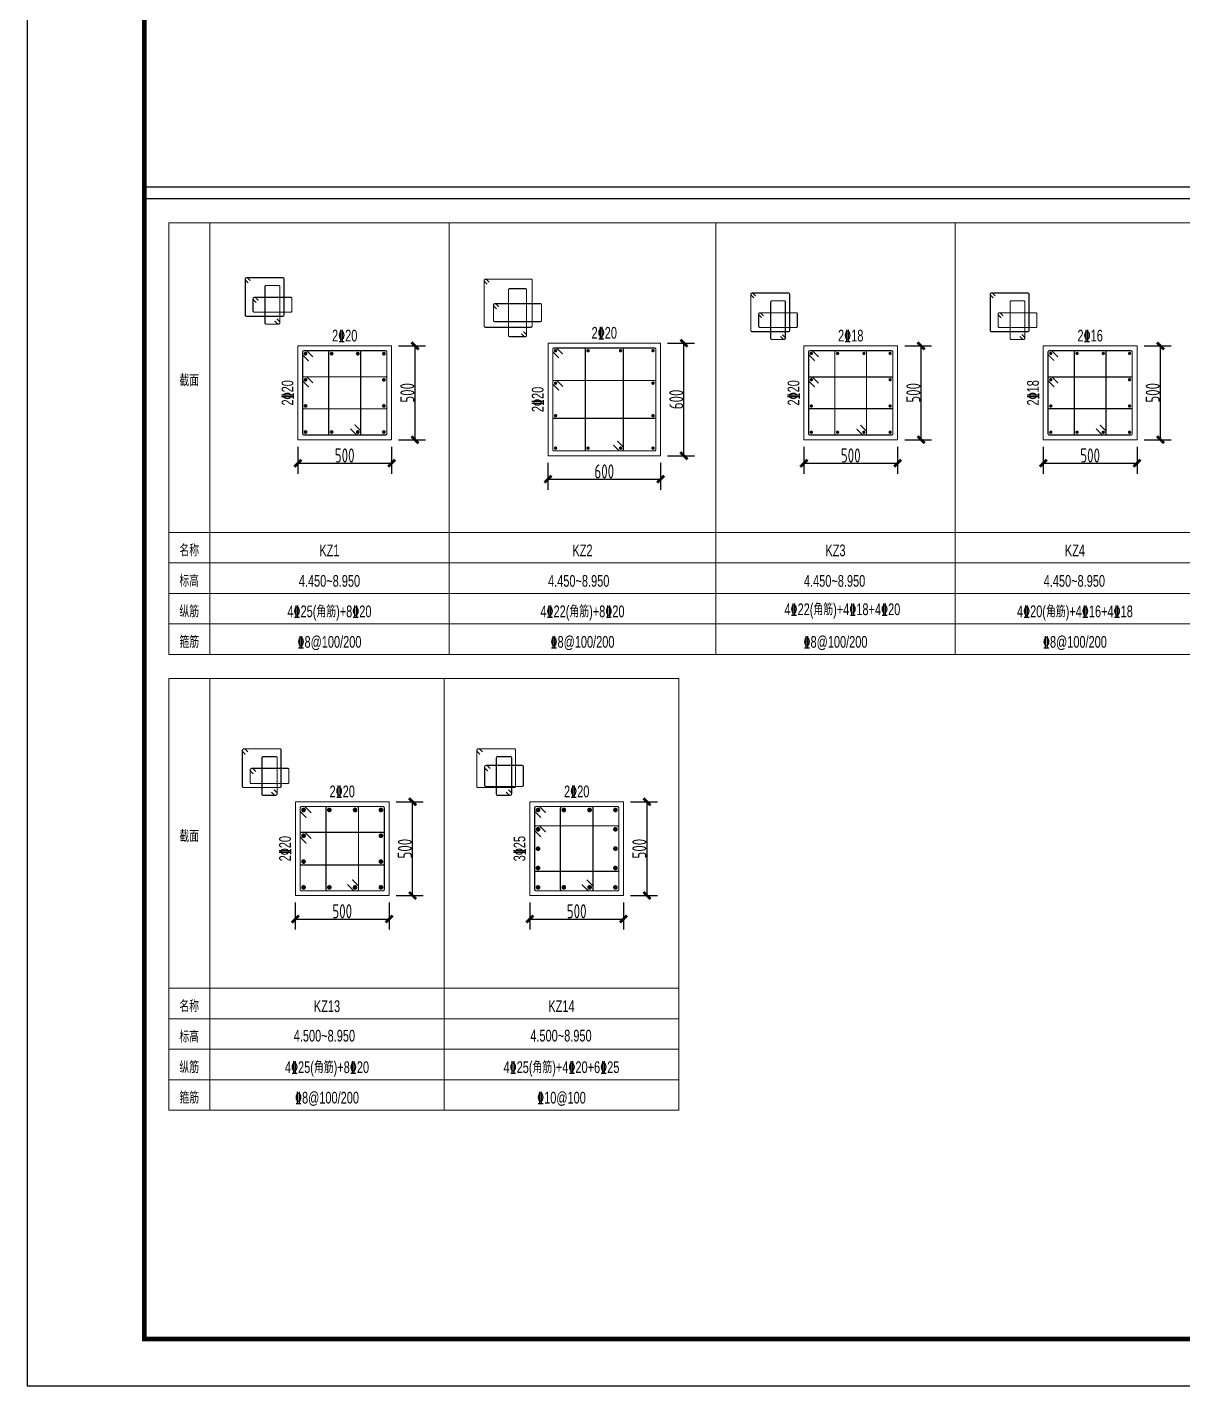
# Model space of a CAD drawing. Extents: x -695511 to 885008, y -751583 to -95266.
# Drawn here: x 245738 to 270382, y -295437 to -266473 of the extents above; entities that cross this region are included whole.
import ezdxf
from ezdxf.enums import TextEntityAlignment as Align

# ---------------------------------------------------------------- set-up
doc = ezdxf.new("R2010")
doc.units = 0
doc.header["$LTSCALE"] = 1000
doc.header["$MEASUREMENT"] = 0
doc.layers.add('_0', color=7, linetype='Continuous')
doc.layers.add('PUB_TITLE', color=4, linetype='Continuous')
for name, color, linetype, lineweight in [('柱原位标注', 7, 'Continuous', 18), ('柱尺寸标注', 3, 'Continuous', 18), ('柱截面轮廓', 7, 'Continuous', 18), ('柱箍筋', 1, 'Continuous', 25), ('柱纵筋', 1, 'Continuous', 70), ('柱表文字', 7, 'Continuous', 18), ('柱表边线', 253, 'Continuous', 18)]:
    doc.layers.add(name, color=color, linetype=linetype, lineweight=lineweight)
doc.styles.add('样式 1', font='GS_TXT.shx', dxfattribs={"width": 0.7, "height": 375, "bigfont": 'yjkchn.shx'})
doc.styles.add('盈建科标注', font='yjkeng.shx', dxfattribs={"width": 0.7, "height": 300, "bigfont": 'yjkchn.shx'})
doc.dimstyles.new('盈建科结构', dxfattribs={"dimscale": 150, "dimtxt": 2.5, "dimasz": 1, "dimexe": 1.5, "dimexo": 1.5, "dimgap": 1, "dimtad": 1, "dimdec": 0, "dimzin": 0, "dimdsep": 46, "dimtxsty": '盈建科标注', "dimblk": 'ARCHTICK', "dimcen": 0.09, "dimclrt": 7, "dimadec": 0, "dimazin": 0, "dimtfac": 1, "dimtdec": 4, "dimtix": 1, "dimtmove": 2, "dimatfit": 3, "dimfxl": 1, "dimtolj": 1, "dimtzin": 0, "dimarcsym": 0})

# ---------------------------------------------------------------- blocks, each defined once
blk = doc.blocks.new('_ArchTick')
at = {"color": 0, "linetype": 'ByBlock', "const_width": 0.4}
blk.add_lwpolyline([(-0.5, -0.5), (0.5, 0.5)], dxfattribs=at)
blk = doc.blocks.new('*D350')
at = {"layer": 'Defpoints', "color": 0, "transparency": 16777216}
for p in [(251509, -275268), (253509, -275268), (253509, -275768)]:
    blk.add_point(p, dxfattribs=at)
at = {"layer": '柱尺寸标注', "color": 0, "lineweight": -2, "transparency": 16777216}
for p, q in [((251509, -275418), (251509, -275993)), ((253509, -275418), (253509, -275993)), ((251509, -275768), (253509, -275768))]:
    blk.add_line(p, q, dxfattribs=at)
at = {"layer": '柱尺寸标注', "color": 0, "linetype": 'ByBlock', "lineweight": -2, "transparency": 16777216, "xscale": 150, "yscale": 150, "zscale": 150, "rotation": 180}
blk.add_blockref('_ArchTick', (251509, -275768), dxfattribs=at)
at = {"layer": '柱尺寸标注', "color": 0, "linetype": 'ByBlock', "lineweight": -2, "transparency": 16777216, "xscale": 150, "yscale": 150, "zscale": 150}
blk.add_blockref('_ArchTick', (253509, -275768), dxfattribs=at)
at = {"layer": '柱尺寸标注', "color": 7, "lineweight": 18, "transparency": 16777216, "insert": (252509, -275603), "char_height": 300, "attachment_point": 5, "style": '盈建科标注'}
blk.add_mtext('\\A1;500', dxfattribs=at)
blk = doc.blocks.new('*D351')
at = {"layer": 'Defpoints', "color": 0, "transparency": 16777216}
for p in [(253509, -273268), (254009, -273268), (253509, -275268)]:
    blk.add_point(p, dxfattribs=at)
at = {"layer": '柱尺寸标注', "color": 0, "lineweight": -2, "transparency": 16777216}
for p, q in [((253659, -273268), (254234, -273268)), ((254009, -275268), (254009, -273268)), ((253659, -275268), (254234, -275268))]:
    blk.add_line(p, q, dxfattribs=at)
at = {"layer": '柱尺寸标注', "color": 0, "linetype": 'ByBlock', "lineweight": -2, "transparency": 16777216, "xscale": 150, "yscale": 150, "zscale": 150}
for p, rotation in [((254009, -273268), 90), ((254009, -275268), 270)]:
    blk.add_blockref('_ArchTick', p, dxfattribs=dict(at, rotation=rotation))
at = {"layer": '柱尺寸标注', "color": 7, "lineweight": 18, "transparency": 16777216, "insert": (253844, -274268), "char_height": 300, "attachment_point": 5, "rotation": 90, "style": '盈建科标注'}
blk.add_mtext('\\A1;500', dxfattribs=at)
blk = doc.blocks.new('*D352')
at = {"layer": 'Defpoints', "color": 0, "transparency": 16777216}
for p in [(256844, -275608), (259244, -275608), (259244, -276108)]:
    blk.add_point(p, dxfattribs=at)
at = {"layer": '柱尺寸标注', "color": 0, "lineweight": -2, "transparency": 16777216}
for p, q in [((256844, -275758), (256844, -276333)), ((259244, -275758), (259244, -276333)), ((256844, -276108), (259244, -276108))]:
    blk.add_line(p, q, dxfattribs=at)
at = {"layer": '柱尺寸标注', "color": 0, "linetype": 'ByBlock', "lineweight": -2, "transparency": 16777216, "xscale": 150, "yscale": 150, "zscale": 150, "rotation": 180}
blk.add_blockref('_ArchTick', (256844, -276108), dxfattribs=at)
at = {"layer": '柱尺寸标注', "color": 0, "linetype": 'ByBlock', "lineweight": -2, "transparency": 16777216, "xscale": 150, "yscale": 150, "zscale": 150}
blk.add_blockref('_ArchTick', (259244, -276108), dxfattribs=at)
at = {"layer": '柱尺寸标注', "color": 7, "lineweight": 18, "transparency": 16777216, "insert": (258044, -275943), "char_height": 300, "attachment_point": 5, "style": '盈建科标注'}
blk.add_mtext('\\A1;600', dxfattribs=at)
blk = doc.blocks.new('*D353')
at = {"layer": 'Defpoints', "color": 0, "transparency": 16777216}
for p in [(259244, -273208), (259744, -273208), (259244, -275608)]:
    blk.add_point(p, dxfattribs=at)
at = {"layer": '柱尺寸标注', "color": 0, "lineweight": -2, "transparency": 16777216}
for p, q in [((259394, -273208), (259969, -273208)), ((259744, -275608), (259744, -273208)), ((259394, -275608), (259969, -275608))]:
    blk.add_line(p, q, dxfattribs=at)
at = {"layer": '柱尺寸标注', "color": 0, "linetype": 'ByBlock', "lineweight": -2, "transparency": 16777216, "xscale": 150, "yscale": 150, "zscale": 150}
for p, rotation in [((259744, -273208), 90), ((259744, -275608), 270)]:
    blk.add_blockref('_ArchTick', p, dxfattribs=dict(at, rotation=rotation))
at = {"layer": '柱尺寸标注', "color": 7, "lineweight": 18, "transparency": 16777216, "insert": (259579, -274408), "char_height": 300, "attachment_point": 5, "rotation": 90, "style": '盈建科标注'}
blk.add_mtext('\\A1;600', dxfattribs=at)
blk = doc.blocks.new('*D354')
at = {"layer": 'Defpoints', "color": 0, "transparency": 16777216}
for p in [(262300, -275268), (264300, -275268), (264300, -275768)]:
    blk.add_point(p, dxfattribs=at)
at = {"layer": '柱尺寸标注', "color": 0, "lineweight": -2, "transparency": 16777216}
for p, q in [((262300, -275418), (262300, -275993)), ((264300, -275418), (264300, -275993)), ((262300, -275768), (264300, -275768))]:
    blk.add_line(p, q, dxfattribs=at)
at = {"layer": '柱尺寸标注', "color": 0, "linetype": 'ByBlock', "lineweight": -2, "transparency": 16777216, "xscale": 150, "yscale": 150, "zscale": 150, "rotation": 180}
blk.add_blockref('_ArchTick', (262300, -275768), dxfattribs=at)
at = {"layer": '柱尺寸标注', "color": 0, "linetype": 'ByBlock', "lineweight": -2, "transparency": 16777216, "xscale": 150, "yscale": 150, "zscale": 150}
blk.add_blockref('_ArchTick', (264300, -275768), dxfattribs=at)
at = {"layer": '柱尺寸标注', "color": 7, "lineweight": 18, "transparency": 16777216, "insert": (263300, -275603), "char_height": 300, "attachment_point": 5, "style": '盈建科标注'}
blk.add_mtext('\\A1;500', dxfattribs=at)
blk = doc.blocks.new('*D355')
at = {"layer": 'Defpoints', "color": 0, "transparency": 16777216}
for p in [(264300, -273268), (264800, -273268), (264300, -275268)]:
    blk.add_point(p, dxfattribs=at)
at = {"layer": '柱尺寸标注', "color": 0, "lineweight": -2, "transparency": 16777216}
for p, q in [((264450, -273268), (265025, -273268)), ((264800, -275268), (264800, -273268)), ((264450, -275268), (265025, -275268))]:
    blk.add_line(p, q, dxfattribs=at)
at = {"layer": '柱尺寸标注', "color": 0, "linetype": 'ByBlock', "lineweight": -2, "transparency": 16777216, "xscale": 150, "yscale": 150, "zscale": 150}
for p, rotation in [((264800, -273268), 90), ((264800, -275268), 270)]:
    blk.add_blockref('_ArchTick', p, dxfattribs=dict(at, rotation=rotation))
at = {"layer": '柱尺寸标注', "color": 7, "lineweight": 18, "transparency": 16777216, "insert": (264635, -274268), "char_height": 300, "attachment_point": 5, "rotation": 90, "style": '盈建科标注'}
blk.add_mtext('\\A1;500', dxfattribs=at)
blk = doc.blocks.new('*D356')
at = {"layer": 'Defpoints', "color": 0, "transparency": 16777216}
for p in [(267405, -275268), (269405, -275268), (269405, -275768)]:
    blk.add_point(p, dxfattribs=at)
at = {"layer": '柱尺寸标注', "color": 0, "lineweight": -2, "transparency": 16777216}
for p, q in [((267405, -275418), (267405, -275993)), ((269405, -275418), (269405, -275993)), ((267405, -275768), (269405, -275768))]:
    blk.add_line(p, q, dxfattribs=at)
at = {"layer": '柱尺寸标注', "color": 0, "linetype": 'ByBlock', "lineweight": -2, "transparency": 16777216, "xscale": 150, "yscale": 150, "zscale": 150, "rotation": 180}
blk.add_blockref('_ArchTick', (267405, -275768), dxfattribs=at)
at = {"layer": '柱尺寸标注', "color": 0, "linetype": 'ByBlock', "lineweight": -2, "transparency": 16777216, "xscale": 150, "yscale": 150, "zscale": 150}
blk.add_blockref('_ArchTick', (269405, -275768), dxfattribs=at)
at = {"layer": '柱尺寸标注', "color": 7, "lineweight": 18, "transparency": 16777216, "insert": (268405, -275603), "char_height": 300, "attachment_point": 5, "style": '盈建科标注'}
blk.add_mtext('\\A1;500', dxfattribs=at)
blk = doc.blocks.new('*D357')
at = {"layer": 'Defpoints', "color": 0, "transparency": 16777216}
for p in [(269405, -273268), (269905, -273268), (269405, -275268)]:
    blk.add_point(p, dxfattribs=at)
at = {"layer": '柱尺寸标注', "color": 0, "lineweight": -2, "transparency": 16777216}
for p, q in [((269555, -273268), (270130, -273268)), ((269905, -275268), (269905, -273268)), ((269555, -275268), (270130, -275268))]:
    blk.add_line(p, q, dxfattribs=at)
at = {"layer": '柱尺寸标注', "color": 0, "linetype": 'ByBlock', "lineweight": -2, "transparency": 16777216, "xscale": 150, "yscale": 150, "zscale": 150}
for p, rotation in [((269905, -273268), 90), ((269905, -275268), 270)]:
    blk.add_blockref('_ArchTick', p, dxfattribs=dict(at, rotation=rotation))
at = {"layer": '柱尺寸标注', "color": 7, "lineweight": 18, "transparency": 16777216, "insert": (269740, -274268), "char_height": 300, "attachment_point": 5, "rotation": 90, "style": '盈建科标注'}
blk.add_mtext('\\A1;500', dxfattribs=at)
blk = doc.blocks.new('*D382')
at = {"layer": 'Defpoints', "color": 0, "transparency": 16777216}
for p in [(251456, -284985), (253456, -284985), (253456, -285485)]:
    blk.add_point(p, dxfattribs=at)
at = {"layer": '柱尺寸标注', "color": 0, "lineweight": -2, "transparency": 16777216}
for p, q in [((251456, -285135), (251456, -285710)), ((253456, -285135), (253456, -285710)), ((251456, -285485), (253456, -285485))]:
    blk.add_line(p, q, dxfattribs=at)
at = {"layer": '柱尺寸标注', "color": 0, "linetype": 'ByBlock', "lineweight": -2, "transparency": 16777216, "xscale": 150, "yscale": 150, "zscale": 150, "rotation": 180}
blk.add_blockref('_ArchTick', (251456, -285485), dxfattribs=at)
at = {"layer": '柱尺寸标注', "color": 0, "linetype": 'ByBlock', "lineweight": -2, "transparency": 16777216, "xscale": 150, "yscale": 150, "zscale": 150}
blk.add_blockref('_ArchTick', (253456, -285485), dxfattribs=at)
at = {"layer": '柱尺寸标注', "color": 7, "lineweight": 18, "transparency": 16777216, "insert": (252456, -285320), "char_height": 300, "attachment_point": 5, "style": '盈建科标注'}
blk.add_mtext('\\A1;500', dxfattribs=at)
blk = doc.blocks.new('*D383')
at = {"layer": 'Defpoints', "color": 0, "transparency": 16777216}
for p in [(253456, -282985), (253956, -282985), (253456, -284985)]:
    blk.add_point(p, dxfattribs=at)
at = {"layer": '柱尺寸标注', "color": 0, "lineweight": -2, "transparency": 16777216}
for p, q in [((253606, -282985), (254181, -282985)), ((253956, -284985), (253956, -282985)), ((253606, -284985), (254181, -284985))]:
    blk.add_line(p, q, dxfattribs=at)
at = {"layer": '柱尺寸标注', "color": 0, "linetype": 'ByBlock', "lineweight": -2, "transparency": 16777216, "xscale": 150, "yscale": 150, "zscale": 150}
for p, rotation in [((253956, -282985), 90), ((253956, -284985), 270)]:
    blk.add_blockref('_ArchTick', p, dxfattribs=dict(at, rotation=rotation))
at = {"layer": '柱尺寸标注', "color": 7, "lineweight": 18, "transparency": 16777216, "insert": (253791, -283985), "char_height": 300, "attachment_point": 5, "rotation": 90, "style": '盈建科标注'}
blk.add_mtext('\\A1;500', dxfattribs=at)
blk = doc.blocks.new('*D384')
at = {"layer": 'Defpoints', "color": 0, "transparency": 16777216}
for p in [(256456, -284985), (258456, -284985), (258456, -285485)]:
    blk.add_point(p, dxfattribs=at)
at = {"layer": '柱尺寸标注', "color": 0, "lineweight": -2, "transparency": 16777216}
for p, q in [((256456, -285135), (256456, -285710)), ((258456, -285135), (258456, -285710)), ((256456, -285485), (258456, -285485))]:
    blk.add_line(p, q, dxfattribs=at)
at = {"layer": '柱尺寸标注', "color": 0, "linetype": 'ByBlock', "lineweight": -2, "transparency": 16777216, "xscale": 150, "yscale": 150, "zscale": 150, "rotation": 180}
blk.add_blockref('_ArchTick', (256456, -285485), dxfattribs=at)
at = {"layer": '柱尺寸标注', "color": 0, "linetype": 'ByBlock', "lineweight": -2, "transparency": 16777216, "xscale": 150, "yscale": 150, "zscale": 150}
blk.add_blockref('_ArchTick', (258456, -285485), dxfattribs=at)
at = {"layer": '柱尺寸标注', "color": 7, "lineweight": 18, "transparency": 16777216, "insert": (257456, -285320), "char_height": 300, "attachment_point": 5, "style": '盈建科标注'}
blk.add_mtext('\\A1;500', dxfattribs=at)
blk = doc.blocks.new('*D385')
at = {"layer": 'Defpoints', "color": 0, "transparency": 16777216}
for p in [(258456, -282985), (258956, -282985), (258456, -284985)]:
    blk.add_point(p, dxfattribs=at)
at = {"layer": '柱尺寸标注', "color": 0, "lineweight": -2, "transparency": 16777216}
for p, q in [((258606, -282985), (259181, -282985)), ((258956, -284985), (258956, -282985)), ((258606, -284985), (259181, -284985))]:
    blk.add_line(p, q, dxfattribs=at)
at = {"layer": '柱尺寸标注', "color": 0, "linetype": 'ByBlock', "lineweight": -2, "transparency": 16777216, "xscale": 150, "yscale": 150, "zscale": 150}
for p, rotation in [((258956, -282985), 90), ((258956, -284985), 270)]:
    blk.add_blockref('_ArchTick', p, dxfattribs=dict(at, rotation=rotation))
at = {"layer": '柱尺寸标注', "color": 7, "lineweight": 18, "transparency": 16777216, "insert": (258791, -283985), "char_height": 300, "attachment_point": 5, "rotation": 90, "style": '盈建科标注'}
blk.add_mtext('\\A1;500', dxfattribs=at)

msp = doc.modelspace()

# ---------------------------------------------------------------- linework, layer by layer
at = {"layer": '_0'}
for points in [[(248237.5, -269877.3), (319537.5, -269877.3)], [(248237.5, -270126.3), (319537.5, -270126.3)]]:
    msp.add_lwpolyline(points, dxfattribs=at)
at = {"layer": 'PUB_TITLE'}
msp.add_lwpolyline([(245737.5, -295436.5), (329837.5, -295436.5), (329837.5, -236036.5), (245737.5, -236036.5)], close=True, dxfattribs=at)
at = {"layer": 'PUB_TITLE', "const_width": 100}
msp.add_lwpolyline([(248237.5, -294436.5), (328837.5, -294436.5), (328837.5, -237036.5), (248237.5, -237036.5)], close=True, dxfattribs=at)
at = {"layer": '柱截面轮廓', "lineweight": 18}
for points in [[(253508.8, -273268.3), (251508.8, -273268.3), (251508.8, -275268.3), (253508.8, -275268.3)], [(259244.3, -273208.3), (256844.3, -273208.3), (256844.3, -275608.3), (259244.3, -275608.3)], [(264299.7, -273268.3), (262299.7, -273268.3), (262299.7, -275268.3), (264299.7, -275268.3)], [(269405.2, -273268.3), (267405.2, -273268.3), (267405.2, -275268.3), (269405.2, -275268.3)], [(253456.1, -282985.3), (251456.1, -282985.3), (251456.1, -284985.3), (253456.1, -284985.3)], [(258456.1, -282985.3), (256456.1, -282985.3), (256456.1, -284985.3), (258456.1, -284985.3)]]:
    msp.add_lwpolyline(points, close=True, dxfattribs=at)
at = {"layer": '柱箍筋', "lineweight": 25, "const_width": 25}
for points in [[(250500.2, -271877.8), (250443.6, -271821.2, 0.6681786), (250388.1, -271844.2), (250388.1, -272611.7, 0.4142136), (250413.1, -272636.7), (251188.1, -272636.7, 0.4142136), (251213.1, -272611.7), (251213.1, -271836.7, 0.4142136), (251188.1, -271811.7), (250420.6, -271811.7, 0.6681786), (250397.7, -271867.1), (250454.2, -271923.7)], [(251014.4, -272737.2), (251071, -272793.8, 0.6681786), (251126.5, -272770.8), (251126.5, -272003.3, 0.4142136), (251101.5, -271978.3), (250833.1, -271978.3, 0.4142136), (250808.1, -272003.3), (250808.1, -272778.3, 0.4142136), (250833.1, -272803.3), (251094, -272803.3, 0.6681786), (251117, -272747.9), (251060.4, -272691.3)], [(255590.4, -271911.3), (255533.8, -271854.8, 0.6681786), (255481.8, -271876.3), (255481.8, -272845.8, 0.4142136), (255506.8, -272870.8), (256481.8, -272870.8, 0.4142136), (256506.8, -272845.8), (256506.8, -271870.8, 0.4142136), (256481.8, -271845.8), (255512.3, -271845.8, 0.6681786), (255490.7, -271897.9), (255547.3, -271954.5)], [(250620.9, -272343.7), (250564.3, -272287.1, -0.6681786), (250587.3, -272231.7), (251354.8, -272231.7, -0.4142136), (251379.8, -272256.7), (251379.8, -272525, -0.4142136), (251354.8, -272550), (250579.8, -272550, -0.4142136), (250554.8, -272525), (250554.8, -272264.2, -0.6681786), (250610.3, -272241.2), (250666.9, -272297.8)], [(256276.8, -273005.3), (256333.4, -273061.9, 0.6681786), (256385.4, -273040.3), (256385.4, -272070.8, 0.4142136), (256360.4, -272045.8), (256028.1, -272045.8, 0.4142136), (256003.1, -272070.8), (256003.1, -273045.8, 0.4142136), (256028.1, -273070.8), (256354.9, -273070.8, 0.6681786), (256376.5, -273018.8), (256319.9, -272962.2)], [(261275.8, -272204.1), (261219.2, -272147.5, 0.6681786), (261170.6, -272167.7), (261170.6, -272939.2, 0.4142136), (261195.6, -272964.2), (261970.6, -272964.2, 0.4142136), (261995.6, -272939.2), (261995.6, -272164.2, 0.4142136), (261970.6, -272139.2), (261199.1, -272139.2, 0.6681786), (261178.9, -272187.8), (261235.5, -272244.4)], [(266381.2, -272204.1), (266324.7, -272147.5, 0.6681786), (266276, -272167.7), (266276, -272939.2, 0.4142136), (266301, -272964.2), (267076, -272964.2, 0.4142136), (267101, -272939.2), (267101, -272164.2, 0.4142136), (267076, -272139.2), (266304.5, -272139.2, 0.6681786), (266284.4, -272187.8), (266340.9, -272244.4)], [(255747.3, -272475.8), (255690.7, -272419.2, -0.6681786), (255712.3, -272367.2), (256681.8, -272367.2, -0.4142136), (256706.8, -272392.2), (256706.8, -272724.5, -0.4142136), (256681.8, -272749.5), (255706.8, -272749.5, -0.4142136), (255681.8, -272724.5), (255681.8, -272397.7, -0.6681786), (255733.8, -272376.1), (255790.4, -272432.7)], [(261801, -273065.9), (261857.6, -273122.5, 0.6681786), (261906.2, -273102.3), (261906.2, -272330.8, 0.4142136), (261881.2, -272305.8), (261618.2, -272305.8, 0.4142136), (261593.2, -272330.8), (261593.2, -273105.8, 0.4142136), (261618.2, -273130.8), (261877.7, -273130.8, 0.6681786), (261897.9, -273082.2), (261841.3, -273025.6)], [(266906.5, -273065.9), (266963, -273122.5, 0.6681786), (267011.7, -273102.3), (267011.7, -272330.8, 0.4142136), (266986.7, -272305.8), (266723.7, -272305.8, 0.4142136), (266698.7, -272330.8), (266698.7, -273105.8, 0.4142136), (266723.7, -273130.8), (266983.2, -273130.8, 0.6681786), (267003.3, -273082.2), (266946.8, -273025.6)], [(261402.1, -272667.1), (261345.6, -272610.5, -0.6681786), (261365.7, -272561.8), (262137.2, -272561.8, -0.4142136), (262162.2, -272586.8), (262162.2, -272849.8, -0.4142136), (262137.2, -272874.8), (261362.2, -272874.8, -0.4142136), (261337.2, -272849.8), (261337.2, -272590.3, -0.6681786), (261385.9, -272570.2), (261442.4, -272626.8)], [(266507.6, -272667.1), (266451, -272610.5, -0.6681786), (266471.2, -272561.8), (267242.7, -272561.8, -0.4142136), (267267.7, -272586.8), (267267.7, -272849.8, -0.4142136), (267242.7, -272874.8), (266467.7, -272874.8, -0.4142136), (266442.7, -272849.8), (266442.7, -272590.3, -0.6681786), (266491.3, -272570.2), (266547.9, -272626.8)], [(251831.1, -273502.3), (251707.4, -273378.5, 0.1989124), (251688.8, -273370.8), (251637.6, -273370.8, 0.4142136), (251611.3, -273397.1), (251611.3, -275139.6, 0.4142136), (251637.6, -275165.8), (253380.1, -275165.8, 0.4142136), (253406.3, -275139.6), (253406.3, -273397.1, 0.4142136), (253380.1, -273370.8), (251637.6, -273370.8, 0.4142136), (251611.3, -273397.1), (251611.3, -273448.3, 0.1989124), (251619, -273466.9), (251742.8, -273590.7)], [(252629.8, -275034.4), (252753.6, -275158.1, 0.1989124), (252772.1, -275165.8), (252823.4, -275165.8, 0.4142136), (252849.6, -275139.6), (252849.6, -273397.1, 0.4142136), (252823.4, -273370.8), (252194.2, -273370.8, 0.4142136), (252168, -273397.1), (252168, -275139.6, 0.4142136), (252194.2, -275165.8), (252823.4, -275165.8, 0.4142136), (252849.6, -275139.6), (252849.6, -275088.3, 0.1989124), (252842, -275069.8), (252718.2, -274946)], [(257159.8, -273441.1), (257036.8, -273318.2, 0.1989124), (257019.1, -273310.8), (256971.8, -273310.8, 0.4142136), (256946.8, -273335.8), (256946.8, -275480.8, 0.4142136), (256971.8, -275505.8), (259116.8, -275505.8, 0.4142136), (259141.8, -275480.8), (259141.8, -273335.8, 0.4142136), (259116.8, -273310.8), (256971.8, -273310.8, 0.4142136), (256946.8, -273335.8), (256946.8, -273383.2, 0.1989124), (256954.1, -273400.9), (257077, -273523.8)], [(258236.1, -275375.6), (258359, -275498.5, 0.1989124), (258376.7, -275505.8), (258424.1, -275505.8, 0.4142136), (258449.1, -275480.8), (258449.1, -273335.8, 0.4142136), (258424.1, -273310.8), (257664.4, -273310.8, 0.4142136), (257639.4, -273335.8), (257639.4, -275480.8, 0.4142136), (257664.4, -275505.8), (258424.1, -275505.8, 0.4142136), (258449.1, -275480.8), (258449.1, -275433.5, 0.1989124), (258441.8, -275415.8), (258318.8, -275292.8)], [(262613.5, -273500.8), (262490.9, -273378.2, 0.1989124), (262473.2, -273370.8), (262427.2, -273370.8, 0.4142136), (262402.2, -273395.8), (262402.2, -275140.8, 0.4142136), (262427.2, -275165.8), (264172.2, -275165.8, 0.4142136), (264197.2, -275140.8), (264197.2, -273395.8, 0.4142136), (264172.2, -273370.8), (262427.2, -273370.8, 0.4142136), (262402.2, -273395.8), (262402.2, -273441.8, 0.1989124), (262409.5, -273459.5), (262532.2, -273582.1)], [(263425.9, -275035.9), (263548.6, -275158.5, 0.1989124), (263566.3, -275165.8), (263612.2, -275165.8, 0.4142136), (263637.2, -275140.8), (263637.2, -273395.8, 0.4142136), (263612.2, -273370.8), (262987.2, -273370.8, 0.4142136), (262962.2, -273395.8), (262962.2, -275140.8, 0.4142136), (262987.2, -275165.8), (263612.2, -275165.8, 0.4142136), (263637.2, -275140.8), (263637.2, -275094.9, 0.1989124), (263629.9, -275077.2), (263507.2, -274954.5)], [(267719, -273500.8), (267596.3, -273378.2, 0.1989124), (267578.6, -273370.8), (267532.7, -273370.8, 0.4142136), (267507.7, -273395.8), (267507.7, -275140.8, 0.4142136), (267532.7, -275165.8), (269277.7, -275165.8, 0.4142136), (269302.7, -275140.8), (269302.7, -273395.8, 0.4142136), (269277.7, -273370.8), (267532.7, -273370.8, 0.4142136), (267507.7, -273395.8), (267507.7, -273441.8, 0.1989124), (267515, -273459.5), (267637.7, -273582.1)], [(268531.4, -275035.9), (268654, -275158.5, 0.1989124), (268671.7, -275165.8), (268717.7, -275165.8, 0.4142136), (268742.7, -275140.8), (268742.7, -273395.8, 0.4142136), (268717.7, -273370.8), (268092.7, -273370.8, 0.4142136), (268067.7, -273395.8), (268067.7, -275140.8, 0.4142136), (268092.7, -275165.8), (268717.7, -275165.8, 0.4142136), (268742.7, -275140.8), (268742.7, -275094.9, 0.1989124), (268735.4, -275077.2), (268612.7, -274954.5)], [(251742.8, -274147.3), (251619, -274023.6, -0.1989124), (251611.3, -274005), (251611.3, -273953.8, -0.4142136), (251637.6, -273927.5), (253380.1, -273927.5, -0.4142136), (253406.3, -273953.8), (253406.3, -274582.9, -0.4142136), (253380.1, -274609.2), (251637.6, -274609.2, -0.4142136), (251611.3, -274582.9), (251611.3, -273953.8, -0.4142136), (251637.6, -273927.5), (251688.8, -273927.5, -0.1989124), (251707.4, -273935.2), (251831.1, -274058.9)], [(257077, -274216.5), (256954.1, -274093.6, -0.1989124), (256946.8, -274075.9), (256946.8, -274028.5, -0.4142136), (256971.8, -274003.5), (259116.8, -274003.5, -0.4142136), (259141.8, -274028.5), (259141.8, -274788.2, -0.4142136), (259116.8, -274813.2), (256971.8, -274813.2, -0.4142136), (256946.8, -274788.2), (256946.8, -274028.5, -0.4142136), (256971.8, -274003.5), (257019.1, -274003.5, -0.1989124), (257036.8, -274010.8), (257159.8, -274133.8)], [(262532.2, -274142.1), (262409.5, -274019.5, -0.1989124), (262402.2, -274001.8), (262402.2, -273955.8, -0.4142136), (262427.2, -273930.8), (264172.2, -273930.8, -0.4142136), (264197.2, -273955.8), (264197.2, -274580.8, -0.4142136), (264172.2, -274605.8), (262427.2, -274605.8, -0.4142136), (262402.2, -274580.8), (262402.2, -273955.8, -0.4142136), (262427.2, -273930.8), (262473.2, -273930.8, -0.1989124), (262490.9, -273938.2), (262613.5, -274060.8)], [(267637.7, -274142.1), (267515, -274019.5, -0.1989124), (267507.7, -274001.8), (267507.7, -273955.8, -0.4142136), (267532.7, -273930.8), (269277.7, -273930.8, -0.4142136), (269302.7, -273955.8), (269302.7, -274580.8, -0.4142136), (269277.7, -274605.8), (267532.7, -274605.8, -0.4142136), (267507.7, -274580.8), (267507.7, -273955.8, -0.4142136), (267532.7, -273930.8), (267578.6, -273930.8, -0.1989124), (267596.3, -273938.2), (267719, -274060.8)], [(250447.5, -281923.7), (250390.9, -281867.2, 0.6681786), (250326.9, -281893.7), (250326.9, -282656.2, 0.4142136), (250351.9, -282681.2), (251126.9, -282681.2, 0.4142136), (251151.9, -282656.2), (251151.9, -281881.2, 0.4142136), (251126.9, -281856.2), (250364.4, -281856.2, 0.6681786), (250337.9, -281920.2), (250394.5, -281976.8)], [(250948, -282780.3), (251004.6, -282836.9, 0.6681786), (251068.6, -282810.3), (251068.6, -282047.8, 0.4142136), (251043.6, -282022.8), (250768.6, -282022.8, 0.4142136), (250743.6, -282047.8), (250743.6, -282822.8, 0.4142136), (250768.6, -282847.8), (251031.1, -282847.8, 0.6681786), (251057.6, -282783.8), (251001, -282727.2)], [(255447.5, -281923.7), (255390.9, -281867.2, 0.6681786), (255326.9, -281893.7), (255326.9, -282656.2, 0.4142136), (255351.9, -282681.2), (256126.9, -282681.2, 0.4142136), (256151.9, -282656.2), (256151.9, -281881.2, 0.4142136), (256126.9, -281856.2), (255364.4, -281856.2, 0.6681786), (255337.9, -281920.2), (255394.5, -281976.8)], [(255948, -282780.3), (256004.6, -282836.9, 0.6681786), (256068.6, -282810.3), (256068.6, -282047.8, 0.4142136), (256043.6, -282022.8), (255768.6, -282022.8, 0.4142136), (255743.6, -282047.8), (255743.6, -282822.8, 0.4142136), (255768.6, -282847.8), (256031.1, -282847.8, 0.6681786), (256057.6, -282783.8), (256001, -282727.2)], [(250561.1, -282393.4), (250504.6, -282336.9, -0.6681786), (250531.1, -282272.8), (251293.6, -282272.8, -0.4142136), (251318.6, -282297.8), (251318.6, -282572.8, -0.4142136), (251293.6, -282597.8), (250518.6, -282597.8, -0.4142136), (250493.6, -282572.8), (250493.6, -282310.3, -0.6681786), (250557.6, -282283.8), (250614.2, -282340.4)], [(255561.1, -282330.9), (255504.6, -282274.4, -0.6681786), (255531.1, -282210.3), (256293.6, -282210.3, -0.4142136), (256318.6, -282235.3), (256318.6, -282635.3, -0.4142136), (256293.6, -282660.3), (255518.6, -282660.3, -0.4142136), (255493.6, -282635.3), (255493.6, -282247.8, -0.6681786), (255557.6, -282221.3), (255614.2, -282277.9)], [(251795.5, -283222.2), (251670.3, -283097, 0.1989124), (251648.2, -283087.8), (251589.8, -283087.8, 0.4142136), (251558.6, -283119.1), (251558.6, -284851.6, 0.4142136), (251589.8, -284882.8), (253322.3, -284882.8, 0.4142136), (253353.6, -284851.6), (253353.6, -283119.1, 0.4142136), (253322.3, -283087.8), (251589.8, -283087.8, 0.4142136), (251558.6, -283119.1), (251558.6, -283177.4, 0.1989124), (251567.7, -283199.5), (251693, -283324.7)], [(252566.7, -284748.5), (252691.9, -284873.7, 0.1989124), (252714, -284882.8), (252772.3, -284882.8, 0.4142136), (252803.6, -284851.6), (252803.6, -283119.1, 0.4142136), (252772.3, -283087.8), (252139.8, -283087.8, 0.4142136), (252108.6, -283119.1), (252108.6, -284851.6, 0.4142136), (252139.8, -284882.8), (252772.3, -284882.8, 0.4142136), (252803.6, -284851.6), (252803.6, -284793.2, 0.1989124), (252794.4, -284771.2), (252669.2, -284645.9)], [(256795.5, -283222.2), (256670.3, -283097, 0.1989124), (256648.2, -283087.8), (256589.8, -283087.8, 0.4142136), (256558.6, -283119.1), (256558.6, -284851.6, 0.4142136), (256589.8, -284882.8), (258322.3, -284882.8, 0.4142136), (258353.6, -284851.6), (258353.6, -283119.1, 0.4142136), (258322.3, -283087.8), (256589.8, -283087.8, 0.4142136), (256558.6, -283119.1), (256558.6, -283177.4, 0.1989124), (256567.7, -283199.5), (256693, -283324.7)], [(257566.7, -284748.5), (257691.9, -284873.7, 0.1989124), (257714, -284882.8), (257772.3, -284882.8, 0.4142136), (257803.6, -284851.6), (257803.6, -283119.1, 0.4142136), (257772.3, -283087.8), (257139.8, -283087.8, 0.4142136), (257108.6, -283119.1), (257108.6, -284851.6, 0.4142136), (257139.8, -284882.8), (257772.3, -284882.8, 0.4142136), (257803.6, -284851.6), (257803.6, -284793.2, 0.1989124), (257794.4, -284771.2), (257669.2, -284645.9)], [(256693, -283737.2), (256567.7, -283612, -0.1989124), (256558.6, -283589.9), (256558.6, -283531.6, -0.4142136), (256589.8, -283500.3), (258322.3, -283500.3, -0.4142136), (258353.6, -283531.6), (258353.6, -284439.1, -0.4142136), (258322.3, -284470.3), (256589.8, -284470.3, -0.4142136), (256558.6, -284439.1), (256558.6, -283531.6, -0.4142136), (256589.8, -283500.3), (256648.2, -283500.3, -0.1989124), (256670.3, -283509.5), (256795.5, -283634.7)], [(251693, -283874.7), (251567.7, -283749.5, -0.1989124), (251558.6, -283727.4), (251558.6, -283669.1, -0.4142136), (251589.8, -283637.8), (253322.3, -283637.8, -0.4142136), (253353.6, -283669.1), (253353.6, -284301.6, -0.4142136), (253322.3, -284332.8), (251589.8, -284332.8, -0.4142136), (251558.6, -284301.6), (251558.6, -283669.1, -0.4142136), (251589.8, -283637.8), (251648.2, -283637.8, -0.1989124), (251670.3, -283647), (251795.5, -283772.2)]]:
    msp.add_lwpolyline(points, format="xyb", dxfattribs=at)
at = {"layer": '柱纵筋', "lineweight": 70}
for points, const_width in [([(251693.8, -273433.3, 1), (251653.8, -273433.3, 1)], 40), ([(253363.8, -273433.3, 1), (253323.8, -273433.3, 1)], 40), ([(257023.3, -273369.3, 1), (256987.3, -273369.3, 1)], 36), ([(257715.9, -273369.3, 1), (257679.9, -273369.3, 1)], 36), ([(258408.6, -273369.3, 1), (258372.6, -273369.3, 1)], 36), ([(259101.3, -273369.3, 1), (259065.3, -273369.3, 1)], 36), ([(262477.2, -273428.3, 1), (262442.2, -273428.3, 1)], 35), ([(264157.2, -273428.3, 1), (264122.2, -273428.3, 1)], 35), ([(267582.7, -273428.3, 1), (267547.7, -273428.3, 1)], 35), ([(269262.7, -273428.3, 1), (269227.7, -273428.3, 1)], 35), ([(262477.2, -273988.3, 1), (262442.2, -273988.3, 1)], 35), ([(264157.2, -273988.3, 1), (264122.2, -273988.3, 1)], 35), ([(257023.3, -274062, 1), (256987.3, -274062, 1)], 36), ([(259101.3, -274062, 1), (259065.3, -274062, 1)], 36), ([(262477.2, -274548.3, 1), (262442.2, -274548.3, 1)], 35), ([(264157.2, -274548.3, 1), (264122.2, -274548.3, 1)], 35), ([(257023.3, -274754.7, 1), (256987.3, -274754.7, 1)], 36), ([(259101.3, -274754.7, 1), (259065.3, -274754.7, 1)], 36), ([(251693.8, -275103.3, 1), (251653.8, -275103.3, 1)], 40), ([(253363.8, -275103.3, 1), (253323.8, -275103.3, 1)], 40), ([(262477.2, -275108.3, 1), (262442.2, -275108.3, 1)], 35), ([(264157.2, -275108.3, 1), (264122.2, -275108.3, 1)], 35), ([(267582.7, -275108.3, 1), (267547.7, -275108.3, 1)], 35), ([(269262.7, -275108.3, 1), (269227.7, -275108.3, 1)], 35), ([(257023.3, -275447.3, 1), (256987.3, -275447.3, 1)], 36), ([(257715.9, -275447.3, 1), (257679.9, -275447.3, 1)], 36), ([(258408.6, -275447.3, 1), (258372.6, -275447.3, 1)], 36), ([(259101.3, -275447.3, 1), (259065.3, -275447.3, 1)], 36), ([(251656.1, -283160.3, 1), (251606.1, -283160.3, 1)], 50), ([(253306.1, -283160.3, 1), (253256.1, -283160.3, 1)], 50), ([(256656.1, -283160.3, 1), (256606.1, -283160.3, 1)], 50), ([(258306.1, -283160.3, 1), (258256.1, -283160.3, 1)], 50), ([(256656.1, -283572.8, 1), (256606.1, -283572.8, 1)], 50), ([(258306.1, -283572.8, 1), (258256.1, -283572.8, 1)], 50), ([(256656.1, -283985.3, 1), (256606.1, -283985.3, 1)], 50), ([(258306.1, -283985.3, 1), (258256.1, -283985.3, 1)], 50), ([(256656.1, -284397.8, 1), (256606.1, -284397.8, 1)], 50), ([(258306.1, -284397.8, 1), (258256.1, -284397.8, 1)], 50), ([(251656.1, -284810.3, 1), (251606.1, -284810.3, 1)], 50), ([(253306.1, -284810.3, 1), (253256.1, -284810.3, 1)], 50), ([(256656.1, -284810.3, 1), (256606.1, -284810.3, 1)], 50), ([(258306.1, -284810.3, 1), (258256.1, -284810.3, 1)], 50)]:
    msp.add_lwpolyline(points, format="xyb", close=True, dxfattribs=dict(at, const_width=const_width))
at = {"layer": '柱纵筋', "lineweight": 35}
for points, const_width in [([(252250.5, -273433.3, 1), (252210.5, -273433.3, 1)], 40), ([(252807.1, -273433.3, 1), (252767.1, -273433.3, 1)], 40), ([(263037.2, -273428.3, 1), (263002.2, -273428.3, 1)], 35), ([(263597.2, -273428.3, 1), (263562.2, -273428.3, 1)], 35), ([(268142.7, -273428.3, 1), (268107.7, -273428.3, 1)], 35), ([(268702.7, -273428.3, 1), (268667.7, -273428.3, 1)], 35), ([(251693.8, -273990, 1), (251653.8, -273990, 1)], 40), ([(253363.8, -273990, 1), (253323.8, -273990, 1)], 40), ([(267582.7, -273988.3, 1), (267547.7, -273988.3, 1)], 35), ([(269262.7, -273988.3, 1), (269227.7, -273988.3, 1)], 35), ([(251693.8, -274546.7, 1), (251653.8, -274546.7, 1)], 40), ([(253363.8, -274546.7, 1), (253323.8, -274546.7, 1)], 40), ([(267582.7, -274548.3, 1), (267547.7, -274548.3, 1)], 35), ([(269262.7, -274548.3, 1), (269227.7, -274548.3, 1)], 35), ([(252250.5, -275103.3, 1), (252210.5, -275103.3, 1)], 40), ([(252807.1, -275103.3, 1), (252767.1, -275103.3, 1)], 40), ([(263037.2, -275108.3, 1), (263002.2, -275108.3, 1)], 35), ([(263597.2, -275108.3, 1), (263562.2, -275108.3, 1)], 35), ([(268142.7, -275108.3, 1), (268107.7, -275108.3, 1)], 35), ([(268702.7, -275108.3, 1), (268667.7, -275108.3, 1)], 35), ([(252206.1, -283160.3, 1), (252156.1, -283160.3, 1)], 50), ([(252756.1, -283160.3, 1), (252706.1, -283160.3, 1)], 50), ([(257206.1, -283160.3, 1), (257156.1, -283160.3, 1)], 50), ([(257756.1, -283160.3, 1), (257706.1, -283160.3, 1)], 50), ([(251656.1, -283710.3, 1), (251606.1, -283710.3, 1)], 50), ([(253306.1, -283710.3, 1), (253256.1, -283710.3, 1)], 50), ([(251656.1, -284260.3, 1), (251606.1, -284260.3, 1)], 50), ([(253306.1, -284260.3, 1), (253256.1, -284260.3, 1)], 50), ([(252206.1, -284810.3, 1), (252156.1, -284810.3, 1)], 50), ([(252756.1, -284810.3, 1), (252706.1, -284810.3, 1)], 50), ([(257206.1, -284810.3, 1), (257156.1, -284810.3, 1)], 50), ([(257756.1, -284810.3, 1), (257706.1, -284810.3, 1)], 50)]:
    msp.add_lwpolyline(points, format="xyb", close=True, dxfattribs=dict(at, const_width=const_width))
at = {"layer": '柱表边线', "lineweight": 18}
for p, q in [((248756.1, -270643.3), (248756.1, -277243.3)), ((248756.1, -270643.3), (249631.1, -270643.3)), ((248756.1, -270643.3), (248756.1, -279843.3)), ((249631.1, -270643.3), (249631.1, -277243.3)), ((249631.1, -270643.3), (249631.1, -277243.3)), ((249631.1, -270643.3), (254736.5, -270643.3)), ((254736.5, -270643.3), (254736.5, -277243.3)), ((254736.5, -270643.3), (254736.5, -277243.3)), ((254736.5, -270643.3), (260422, -270643.3)), ((254736.5, -270643.3), (254736.5, -277243.3)), ((254736.5, -270643.3), (254736.5, -277243.3)), ((260422, -270643.3), (260422, -277243.3)), ((260422, -270643.3), (260422, -277243.3)), ((260422, -270643.3), (260422, -277243.3)), ((260422, -270643.3), (260422, -277243.3)), ((260422, -270643.3), (265527.4, -270643.3)), ((265527.4, -270643.3), (265527.4, -277243.3)), ((265527.4, -270643.3), (265527.4, -277243.3)), ((265527.4, -270643.3), (265527.4, -277243.3)), ((265527.4, -270643.3), (265527.4, -277243.3)), ((265527.4, -270643.3), (270632.9, -270643.3)), ((248756.1, -277243.3), (249631.1, -277243.3)), ((248756.1, -277243.3), (248756.1, -277893.3)), ((249631.1, -277243.3), (249631.1, -277893.3)), ((249631.1, -277243.3), (254736.5, -277243.3)), ((249631.1, -277243.3), (249631.1, -277893.3)), ((254736.5, -277243.3), (254736.5, -277893.3)), ((254736.5, -277243.3), (254736.5, -277893.3)), ((254736.5, -277243.3), (260422, -277243.3)), ((254736.5, -277243.3), (254736.5, -277893.3)), ((254736.5, -277243.3), (254736.5, -277893.3)), ((260422, -277243.3), (260422, -277893.3)), ((260422, -277243.3), (260422, -277893.3)), ((260422, -277243.3), (260422, -277893.3)), ((260422, -277243.3), (265527.4, -277243.3)), ((260422, -277243.3), (260422, -277893.3)), ((265527.4, -277243.3), (265527.4, -277893.3)), ((265527.4, -277243.3), (265527.4, -277893.3)), ((265527.4, -277243.3), (265527.4, -277893.3)), ((265527.4, -277243.3), (270632.9, -277243.3)), ((265527.4, -277243.3), (265527.4, -277893.3)), ((248756.1, -277893.3), (249631.1, -277893.3)), ((248756.1, -277893.3), (248756.1, -278543.3)), ((249631.1, -277893.3), (249631.1, -278543.3)), ((249631.1, -277893.3), (254736.5, -277893.3)), ((249631.1, -277893.3), (249631.1, -278543.3)), ((254736.5, -277893.3), (254736.5, -278543.3)), ((254736.5, -277893.3), (254736.5, -278543.3)), ((254736.5, -277893.3), (260422, -277893.3)), ((254736.5, -277893.3), (254736.5, -278543.3)), ((254736.5, -277893.3), (254736.5, -278543.3)), ((260422, -277893.3), (260422, -278543.3)), ((260422, -277893.3), (260422, -278543.3)), ((260422, -277893.3), (260422, -278543.3)), ((260422, -277893.3), (265527.4, -277893.3)), ((260422, -277893.3), (260422, -278543.3)), ((265527.4, -277893.3), (265527.4, -278543.3)), ((265527.4, -277893.3), (265527.4, -278543.3)), ((265527.4, -277893.3), (265527.4, -278543.3)), ((265527.4, -277893.3), (270632.9, -277893.3)), ((265527.4, -277893.3), (265527.4, -278543.3)), ((248756.1, -278543.3), (249631.1, -278543.3)), ((248756.1, -278543.3), (248756.1, -279193.3)), ((249631.1, -278543.3), (249631.1, -279193.3)), ((249631.1, -278543.3), (254736.5, -278543.3)), ((249631.1, -278543.3), (249631.1, -279193.3)), ((254736.5, -278543.3), (254736.5, -279193.3)), ((254736.5, -278543.3), (254736.5, -279193.3)), ((254736.5, -278543.3), (260422, -278543.3)), ((254736.5, -278543.3), (254736.5, -279193.3)), ((254736.5, -278543.3), (254736.5, -279193.3)), ((260422, -278543.3), (260422, -279193.3)), ((260422, -278543.3), (260422, -279193.3)), ((260422, -278543.3), (260422, -279193.3)), ((260422, -278543.3), (265527.4, -278543.3)), ((260422, -278543.3), (260422, -279193.3)), ((265527.4, -278543.3), (265527.4, -279193.3)), ((265527.4, -278543.3), (265527.4, -279193.3)), ((265527.4, -278543.3), (265527.4, -279193.3)), ((265527.4, -278543.3), (270632.9, -278543.3)), ((265527.4, -278543.3), (265527.4, -279193.3)), ((248756.1, -279193.3), (249631.1, -279193.3)), ((248756.1, -279193.3), (248756.1, -279843.3)), ((249631.1, -279193.3), (249631.1, -279843.3)), ((249631.1, -279193.3), (254736.5, -279193.3)), ((249631.1, -279193.3), (249631.1, -279843.3)), ((254736.5, -279193.3), (254736.5, -279843.3)), ((254736.5, -279193.3), (254736.5, -279843.3)), ((254736.5, -279193.3), (260422, -279193.3)), ((254736.5, -279193.3), (254736.5, -279843.3)), ((254736.5, -279193.3), (254736.5, -279843.3)), ((260422, -279193.3), (260422, -279843.3)), ((260422, -279193.3), (260422, -279843.3)), ((260422, -279193.3), (260422, -279843.3)), ((260422, -279193.3), (265527.4, -279193.3)), ((260422, -279193.3), (260422, -279843.3)), ((265527.4, -279193.3), (265527.4, -279843.3)), ((265527.4, -279193.3), (265527.4, -279843.3)), ((265527.4, -279193.3), (265527.4, -279843.3)), ((265527.4, -279193.3), (270632.9, -279193.3)), ((265527.4, -279193.3), (265527.4, -279843.3)), ((248756.1, -279843.3), (249631.1, -279843.3)), ((248756.1, -279843.3), (249631.1, -279843.3)), ((249631.1, -279843.3), (254736.5, -279843.3)), ((254736.5, -279843.3), (260422, -279843.3)), ((255229.3, -279843.3), (260487.4, -279843.3)), ((260422, -279843.3), (265527.4, -279843.3)), ((265527.4, -279843.3), (270632.9, -279843.3)), ((248756.1, -280360.3), (248756.1, -286960.3)), ((248756.1, -280360.3), (249631.1, -280360.3)), ((248756.1, -280360.3), (248756.1, -289560.3)), ((249631.1, -280360.3), (249631.1, -286960.3)), ((249631.1, -280360.3), (249631.1, -286960.3)), ((249631.1, -280360.3), (254631.1, -280360.3)), ((249631.1, -280360.3), (249631.1, -286960.3)), ((249631.1, -280360.3), (249631.1, -286960.3)), ((254631.1, -280360.3), (254631.1, -286960.3)), ((254631.1, -280360.3), (254631.1, -286960.3)), ((254631.1, -280360.3), (254631.1, -286960.3)), ((254631.1, -280360.3), (254631.1, -286960.3)), ((254631.1, -280360.3), (259631.1, -280360.3)), ((259631.1, -280360.3), (259631.1, -286960.3)), ((259631.1, -280360.3), (259631.1, -286960.3)), ((248756.1, -286960.3), (249631.1, -286960.3)), ((248756.1, -286960.3), (248756.1, -287610.3)), ((249631.1, -286960.3), (249631.1, -287610.3)), ((249631.1, -286960.3), (254631.1, -286960.3)), ((249631.1, -286960.3), (249631.1, -287610.3)), ((249631.1, -286960.3), (249631.1, -287610.3)), ((249631.1, -286960.3), (249631.1, -287610.3)), ((254631.1, -286960.3), (254631.1, -287610.3)), ((254631.1, -286960.3), (254631.1, -287610.3)), ((254631.1, -286960.3), (254631.1, -287610.3)), ((254631.1, -286960.3), (259631.1, -286960.3)), ((254631.1, -286960.3), (254631.1, -287610.3)), ((259631.1, -286960.3), (259631.1, -287610.3)), ((259631.1, -286960.3), (259631.1, -287610.3)), ((248756.1, -287610.3), (249631.1, -287610.3)), ((248756.1, -287610.3), (248756.1, -288260.3)), ((249631.1, -287610.3), (249631.1, -288260.3)), ((249631.1, -287610.3), (254631.1, -287610.3)), ((249631.1, -287610.3), (249631.1, -288260.3)), ((249631.1, -287610.3), (249631.1, -288260.3)), ((249631.1, -287610.3), (249631.1, -288260.3)), ((254631.1, -287610.3), (254631.1, -288260.3)), ((254631.1, -287610.3), (254631.1, -288260.3)), ((254631.1, -287610.3), (254631.1, -288260.3)), ((254631.1, -287610.3), (259631.1, -287610.3)), ((254631.1, -287610.3), (254631.1, -288260.3)), ((259631.1, -287610.3), (259631.1, -288260.3)), ((259631.1, -287610.3), (259631.1, -288260.3)), ((248756.1, -288260.3), (249631.1, -288260.3)), ((248756.1, -288260.3), (248756.1, -288910.3)), ((249631.1, -288260.3), (249631.1, -288910.3)), ((249631.1, -288260.3), (254631.1, -288260.3)), ((249631.1, -288260.3), (249631.1, -288910.3)), ((249631.1, -288260.3), (249631.1, -288910.3)), ((249631.1, -288260.3), (249631.1, -288910.3)), ((254631.1, -288260.3), (254631.1, -288910.3)), ((254631.1, -288260.3), (254631.1, -288910.3)), ((254631.1, -288260.3), (254631.1, -288910.3)), ((254631.1, -288260.3), (259631.1, -288260.3)), ((254631.1, -288260.3), (254631.1, -288910.3)), ((259631.1, -288260.3), (259631.1, -288910.3)), ((259631.1, -288260.3), (259631.1, -288910.3)), ((248756.1, -288910.3), (249631.1, -288910.3)), ((248756.1, -288910.3), (248756.1, -289560.3)), ((249631.1, -288910.3), (249631.1, -289560.3)), ((249631.1, -288910.3), (254631.1, -288910.3)), ((249631.1, -288910.3), (249631.1, -289560.3)), ((249631.1, -288910.3), (249631.1, -289560.3)), ((249631.1, -288910.3), (249631.1, -289560.3)), ((254631.1, -288910.3), (254631.1, -289560.3)), ((254631.1, -288910.3), (254631.1, -289560.3)), ((254631.1, -288910.3), (254631.1, -289560.3)), ((254631.1, -288910.3), (259631.1, -288910.3)), ((254631.1, -288910.3), (254631.1, -289560.3)), ((259631.1, -288910.3), (259631.1, -289560.3)), ((259631.1, -288910.3), (259631.1, -289560.3)), ((248756.1, -289560.3), (249631.1, -289560.3)), ((248756.1, -289560.3), (249631.1, -289560.3)), ((249631.1, -289560.3), (254631.1, -289560.3)), ((254631.1, -289560.3), (259631.1, -289560.3))]:
    msp.add_line(p, q, dxfattribs=at)

# ---------------------------------------------------------------- texts
at = {"layer": '柱原位标注', "style": '样式 1', "width": 0.7}
for s, p in [('2%%13220', (252508.8, -273248.3)), ('2%%13220', (258044.3, -273188.3)), ('2%%13218', (263299.7, -273248.3)), ('2%%13216', (268405.2, -273248.3)), ('2%%13220', (252456.1, -282965.3)), ('2%%13220', (257456.1, -282965.3))]:
    msp.add_text(s, height=250, dxfattribs=at).set_placement(p, align=Align.BOTTOM_CENTER)
for s, p in [('2%%13220', (251488.8, -274268.3)), ('2%%13220', (256824.3, -274408.3)), ('2%%13220', (262279.7, -274268.3)), ('2%%13218', (267385.2, -274268.3)), ('2%%13220', (251436.1, -283985.3)), ('3%%13225', (256436.1, -283985.3))]:
    msp.add_text(s, height=250, rotation=90, dxfattribs=at).set_placement(p, align=Align.BOTTOM_CENTER)
at = {"layer": '柱表文字', "style": '样式 1', "width": 0.7}
for s, p in [('截面', (249193.6, -274001.8)), ('名称', (249193.6, -277626.8)), ('KZ1', (252183.8, -277626.8)), ('KZ2', (257579.3, -277626.8)), ('KZ3', (262974.7, -277626.8)), ('KZ4', (268080.2, -277626.8)), ('标高', (249193.6, -278276.8)), ('4.450~8.950', (252183.8, -278276.8)), ('4.450~8.950', (257498.8, -278276.8)), ('4.450~8.950', (262955.3, -278276.8)), ('4.450~8.950', (268068.3, -278276.8)), ('纵筋', (249193.6, -278926.8)), ('4%%13225(角筋)+8%%13220', (252183.8, -278926.8)), ('4%%13222(角筋)+8%%13220', (257579.3, -278926.8)), ('4%%13222(角筋)+4%%13218+4%%13220', (263121.2, -278882.5)), ('4%%13220(角筋)+4%%13216+4%%13218', (268080.2, -278926.8)), ('箍筋', (249193.6, -279576.8)), ('%%1328@100/200', (252183.8, -279576.8)), ('%%1328@100/200', (257579.3, -279576.8)), ('%%1328@100/200', (262974.7, -279576.8)), ('%%1328@100/200', (268080.2, -279576.8)), ('截面', (249193.6, -283718.8)), ('名称', (249193.6, -287343.8)), ('KZ13', (252131.1, -287343.8)), ('KZ14', (257131.1, -287343.8)), ('标高', (249193.6, -287993.8)), ('4.500~8.950', (252075.8, -287972.8)), ('4.500~8.950', (257120.3, -287971.8)), ('纵筋', (249193.6, -288643.8)), ('4%%13225(角筋)+8%%13220', (252131.1, -288643.8)), ('4%%13225(角筋)+4%%13220+6%%13225', (257131.1, -288643.8)), ('箍筋', (249193.6, -289293.8)), ('%%1328@100/200', (252131.1, -289293.8)), ('%%13210@100', (257131.1, -289293.8))]:
    msp.add_text(s, height=250, dxfattribs=at).set_placement(p, align=Align.MIDDLE_CENTER)

# ---------------------------------------------------------------- dimensions: what is measured, and where the dimension line sits
at = {"layer": '柱尺寸标注', "lineweight": 18}
for p1, p2, picture, middle in [((259244.3, -275608.3), (259244.3, -273208.3), '*D353', (259579.3, -274408.3)), ((253508.8, -275268.3), (253508.8, -273268.3), '*D351', (253843.8, -274268.3)), ((264299.7, -275268.3), (264299.7, -273268.3), '*D355', (264634.7, -274268.3)), ((269405.2, -275268.3), (269405.2, -273268.3), '*D357', (269740.2, -274268.3)), ((251508.8, -275268.3), (253508.8, -275268.3), '*D350', (252508.8, -275603.3)), ((262299.7, -275268.3), (264299.7, -275268.3), '*D354', (263299.7, -275603.3)), ((267405.2, -275268.3), (269405.2, -275268.3), '*D356', (268405.2, -275603.3)), ((256844.3, -275608.3), (259244.3, -275608.3), '*D352', (258044.3, -275943.3)), ((253456.1, -284985.3), (253456.1, -282985.3), '*D383', (253791.1, -283985.3)), ((258456.1, -284985.3), (258456.1, -282985.3), '*D385', (258791.1, -283985.3)), ((251456.1, -284985.3), (253456.1, -284985.3), '*D382', (252456.1, -285320.3)), ((256456.1, -284985.3), (258456.1, -284985.3), '*D384', (257456.1, -285320.3))]:
    dim = msp.add_aligned_dim(p1=p1, p2=p2, distance=-500, dimstyle='盈建科结构', override={"dimexo": 1, "dimgap": 0.1, "dimlfac": 0.25, "dimrnd": 5}, dxfattribs=at)
    dim.commit()
    dim.dimension.update_dxf_attribs({"geometry": picture, "text_midpoint": middle})

doc.saveas('drawing.dxf')
